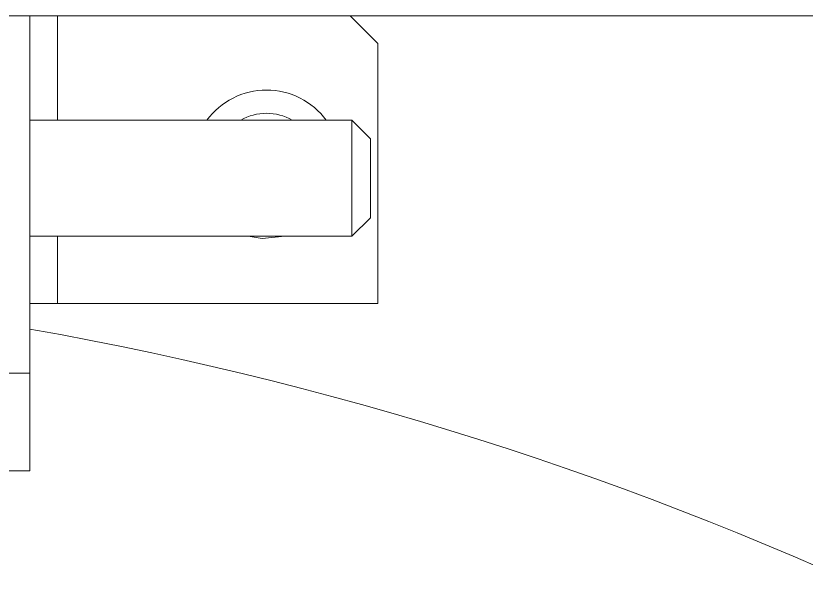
# Model space of a CAD drawing. Extents: x 16.7 to 113.1, y 4.5 to 84.5.
# Drawn here: x 107.613 to 108.464, y 39.331 to 39.946 of the extents above; entities that cross this region are included whole.
import ezdxf

# ---------------------------------------------------------------- set-up
doc = ezdxf.new("R2010")
doc.units = 0
doc.header["$MEASUREMENT"] = 0
doc.linetypes.add('SLD-SOLID', pattern=[0])
doc.layers.add('OBJECT', color=7, linetype='CONTINUOUS')

msp = doc.modelspace()

# ---------------------------------------------------------------- linework, layer by layer
at = {"layer": 'OBJECT', "linetype": 'SLD-SOLID', "lineweight": 15}
for p, q in [((107.58787, 39.94648), (107.62769, 39.94648)), ((107.62769, 39.94648), (107.62769, 39.56148)), ((107.65769, 39.94648), (107.62769, 39.94648)), ((107.97269, 39.94648), (107.65769, 39.94648)), ((107.65769, 39.83398), (107.65769, 39.94648)), ((108.00269, 39.91648), (107.97269, 39.94648)), ((107.97269, 39.94648), (108.57365, 39.94648)), ((108.00269, 39.63648), (108.00269, 39.91648)), ((107.97469, 39.83398), (107.62769, 39.83398)), ((107.99469, 39.81398), (107.97469, 39.83398)), ((107.97469, 39.70898), (107.97469, 39.83398)), ((107.99469, 39.81398), (107.99469, 39.72898)), ((107.97469, 39.70898), (107.99469, 39.72898)), ((107.62769, 39.70898), (107.97469, 39.70898)), ((107.65769, 39.63648), (107.65769, 39.70898)), ((107.65769, 39.63648), (107.62769, 39.63648)), ((108.00269, 39.63648), (107.65769, 39.63648)), ((107.54946, 39.56148), (107.62769, 39.56148)), ((107.62769, 39.56148), (107.62769, 39.45648)), ((107.55269, 39.45648), (107.62769, 39.45648))]:
    msp.add_line(p, q, dxfattribs=at)
at = {"layer": 'OBJECT', "linetype": 'SLD-SOLID', "lineweight": 15, "flags": 128}
msp.add_lwpolyline([(107.90254, 39.70898), (107.8781, 39.70661), (107.86285, 39.70898)], dxfattribs=at)
at = {"layer": 'OBJECT', "linetype": 'SLD-SOLID', "lineweight": 15}
for centre, radius, start, end in [((107.88269, 39.78648), 0.08, 36.42357, 143.57643), ((107.88269, 39.78648), 0.055, 59.72736, 120.27264), ((106.97269, 35.90648), 3.76, 16.24071, 79.96777)]:
    msp.add_arc(centre, radius, start, end, dxfattribs=at)

doc.saveas('drawing.dxf')
